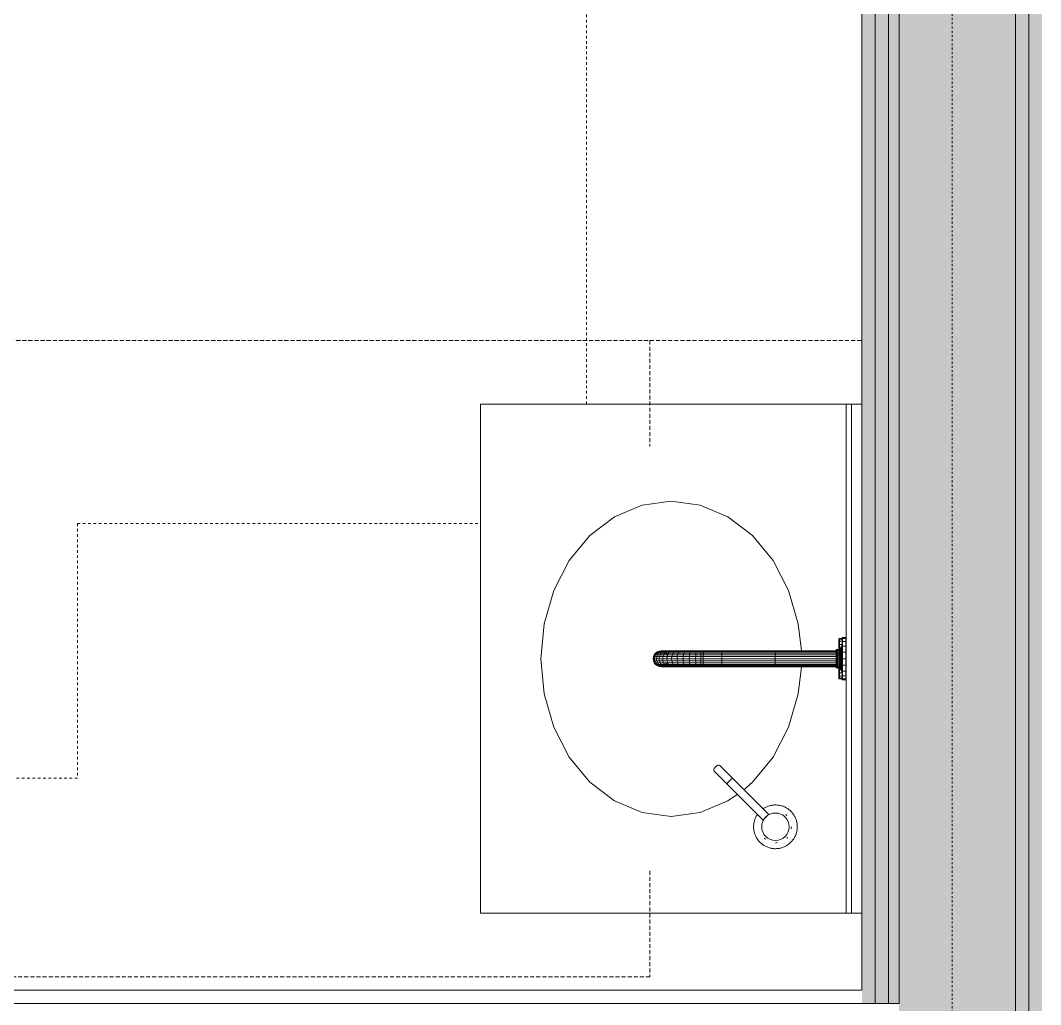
# Model space of a CAD drawing. Header units: inches. Extents: x -4010 to -1814, y 9846 to 12241.
# Drawn here: x -2960.27 to -2912.15, y 11449.3 to 11495.7 of the extents above; entities that cross this region are included whole.
import ezdxf

# ---------------------------------------------------------------- set-up
doc = ezdxf.new("R2010")
doc.units = ezdxf.units.IN
doc.header["$MEASUREMENT"] = 0
for name, pattern in [('Dash', [0.25, 0.125, -0.125]), ('Dash 3_32_', [0.1875, 0.09375, -0.09375]), ('Hidden', [0.28125, 0.1875, -0.09375])]:
    doc.linetypes.add(name, pattern=pattern)
for name, color, linetype, lineweight in [('0-1', 7, 'Continuous', 5), ('0-2', 7, 'Continuous', 9), ('A-DETL-1', 90, 'Dash 3_32_', 18), ('A-GENM-HDLN-1', 7, 'Dash', 9), ('A-WALL-1', 7, 'Continuous', 9), ('A-WALL-2', 250, 'Continuous', 18), ('I-WALL-1', 21, 'Continuous', 18), ('I-WALL-2', 241, 'Continuous', 5), ('I-WALL-3', 7, 'Continuous', 9), ('P-SANR-FIXT', 6, 'Continuous', 9), ('P-SANR-FIXT-1', 7, 'Hidden', 9), ('P-SANR-FIXT-2', 7, 'Continuous', 9)]:
    doc.layers.add(name, color=color, linetype=linetype, lineweight=lineweight)

# ---------------------------------------------------------------- blocks, each defined once
blk = doc.blocks.new('Plbg-Sink Wall Mounted-UH - T11839_dwg-791503-UNIT PLANS - 1ST FLOOR')
at = {"layer": 'P-SANR-FIXT'}
for p, q in [((-4.541, 1.001), (-4.548, 1.001)), ((-4.548, 0.993), (-4.548, 1.001)), ((-4.541, 1.001), (-4.371, 0.998)), ((-4.541, 0.952), (-4.541, 1.001)), ((-4.371, 0.998), (-4.379, 0.937)), ((-4.374, 0.952), (-4.371, 0.998)), ((-4.371, 0.998), (-4.369, 0.945)), ((-4.371, 0.998), (-4.369, 0.945)), ((-4.548, 0.952), (-4.541, 0.952)), ((-4.548, 0.81), (-4.541, 0.81)), ((-4.548, 0.597), (-4.548, 0.588)), ((-4.548, 0.588), (-4.541, 0.588)), ((-4.541, 0.952), (-4.374, 0.952)), ((-4.541, 0.952), (-4.541, 0.81)), ((-4.541, 0.81), (-4.374, 0.81)), ((-4.541, 0.81), (-4.541, 0.588)), ((-4.541, 0.588), (-4.374, 0.588)), ((-4.541, 0.588), (-4.541, 0.309)), ((-4.385, 0.881), (-4.386, 0.824)), ((-4.386, 0.784), (-4.386, 0.824)), ((-4.386, 0.824), (-4.382, 0.758)), ((-4.386, 0.824), (-4.386, 0.784)), ((-4.386, 0.784), (-4.386, 0.667)), ((-4.386, 0.667), (-4.386, 0.784)), ((-4.386, 0.667), (-4.386, 0.485)), ((-4.386, 0.485), (-4.386, 0.667)), ((-4.386, 0.485), (-4.386, 0.255)), ((-4.386, 0.342), (-4.386, 0.485)), ((-4.379, 0.937), (-4.385, 0.881)), ((-4.382, 0.758), (-4.37, 0.694)), ((-4.374, 0.952), (-4.369, 0.945)), ((-4.374, 0.952), (-4.374, 0.81)), ((-4.374, 0.952), (-4.374, 0.81)), ((-4.374, 0.952), (-4.369, 0.945)), ((-4.373, 0.923), (-4.374, 0.952)), ((-4.374, 0.952), (-4.369, 0.945)), ((-4.244, 0.949), (-4.374, 0.949)), ((-4.369, 0.945), (-4.374, 0.918)), ((-4.374, 0.81), (-4.374, 0.588)), ((-4.374, 0.81), (-4.369, 0.804)), ((-4.374, 0.588), (-4.369, 0.584)), ((-4.374, 0.588), (-4.374, 0.309)), ((-4.37, 0.694), (-4.353, 0.629)), ((-4.37, 0.558), (-4.353, 0.509)), ((-4.369, 0.945), (-4.369, 0.804)), ((-4.244, 0.916), (-4.369, 0.916)), ((-4.244, 0.821), (-4.369, 0.821)), ((-4.369, 0.804), (-4.369, 0.584)), ((-4.244, 0.671), (-4.369, 0.671)), ((-4.369, 0.655), (-4.353, 0.599)), ((-4.369, 0.584), (-4.369, 0.307)), ((-4.353, 0.629), (-4.332, 0.577)), ((-4.353, 0.599), (-4.353, 0.629)), ((-4.353, 0.629), (-4.353, 0.599)), ((-4.353, 0.599), (-4.332, 0.549)), ((-4.353, 0.599), (-4.353, 0.509)), ((-4.353, 0.509), (-4.332, 0.467)), ((-4.353, 0.509), (-4.353, 0.37)), ((-4.332, 0.577), (-4.298, 0.53)), ((-4.332, 0.549), (-4.332, 0.577)), ((-4.332, 0.549), (-4.298, 0.504)), ((-4.332, 0.549), (-4.332, 0.467)), ((-4.298, 0.53), (-4.253, 0.49)), ((-4.298, 0.504), (-4.298, 0.53)), ((-4.298, 0.504), (-4.253, 0.466)), ((-4.298, 0.504), (-4.298, 0.429)), ((-4.253, 0.49), (-4.201, 0.459)), ((-4.253, 0.466), (-4.253, 0.49)), ((-4.244, 0.949), (-4.222, 0.944)), ((-4.244, 0.949), (-4.244, 0.916)), ((-4.244, 0.916), (-4.222, 0.912)), ((-4.244, 0.916), (-4.244, 0.821)), ((-4.244, 0.821), (-4.222, 0.818)), ((-4.244, 0.821), (-4.244, 0.671)), ((-4.244, 0.671), (-4.222, 0.668)), ((-4.244, 0.671), (-4.244, 0.485)), ((-4.222, 0.944), (-4.208, 0.931)), ((-4.222, 0.912), (-4.222, 0.944)), ((-4.222, 0.944), (-4.222, 0.912)), ((-4.222, 0.912), (-4.222, 0.818)), ((-4.222, 0.912), (-4.208, 0.899)), ((-4.222, 0.818), (-4.222, 0.668)), ((-4.222, 0.818), (-4.208, 0.806)), ((-4.222, 0.668), (-4.222, 0.472)), ((-4.222, 0.668), (-4.208, 0.658)), ((-4.208, 0.931), (-4.204, 0.908)), ((-4.208, 0.931), (-4.208, 0.899)), ((-4.208, 0.931), (-4.208, 0.899)), ((-4.208, 0.899), (-4.204, 0.877)), ((-4.208, 0.899), (-4.208, 0.806)), ((-4.208, 0.899), (-4.204, 0.877)), ((-4.208, 0.806), (-4.204, 0.787)), ((-4.208, 0.806), (-4.208, 0.658)), ((-4.208, 0.806), (-4.204, 0.787)), ((-4.208, 0.658), (-4.204, 0.642)), ((-4.208, 0.658), (-4.208, 0.465)), ((-4.208, 0.658), (-4.204, 0.642)), ((-4.204, 0.877), (-4.204, 0.908)), ((-4.204, 0.908), (-4.204, 0.877)), ((-4.204, 0.908), (-4.204, 0.888)), ((-4.204, 0.858), (-4.204, 0.888)), ((-4.204, 0.888), (-4.204, 0.858)), ((-4.204, 0.877), (-4.204, 0.787)), ((-4.204, 0.787), (-4.204, 0.877)), ((-4.204, 0.877), (-4.204, 0.858)), ((-4.204, 0.877), (-4.204, 0.858)), ((-4.204, 0.461), (-4.204, 0.858)), ((-4.204, 0.858), (-4.204, 0.769)), ((-4.204, 0.858), (-4.204, 0.461)), ((-4.204, 0.858), (-4.204, 0.769)), ((-4.204, 0.787), (-4.204, 0.642)), ((-4.204, 0.642), (-4.204, 0.787)), ((-4.204, 0.787), (-4.204, 0.769)), ((-4.204, 0.787), (-4.204, 0.769)), ((-4.204, 0.628), (-4.204, 0.769)), ((-4.204, 0.769), (-4.204, 0.461)), ((-4.204, 0.628), (-4.204, 0.769)), ((-4.204, 0.461), (-4.204, 0.769)), ((-4.204, 0.642), (-4.204, 0.461)), ((-4.204, 0.461), (-4.204, 0.642)), ((-4.204, 0.642), (-4.204, 0.628)), ((-4.204, 0.642), (-4.204, 0.628)), ((-4.204, 0.461), (-4.204, 0.628)), ((-4.204, 0.461), (-4.204, 0.628)), ((-4.204, 0.461), (-4.204, 0.628)), ((-4.204, 0.461), (-4.204, 0.628)), ((-4.548, 0.309), (-4.548, 0.304)), ((-4.548, 0.309), (-4.541, 0.309)), ((-4.548, 0.012), (-4.548, 0)), ((-4.541, 0.309), (-4.374, 0.309)), ((-4.541, 0.309), (-4.541, 0)), ((-4.386, 0.255), (-4.386, 0)), ((-4.374, 0.309), (-4.369, 0.307)), ((-4.374, 0.309), (-4.374, 0)), ((-4.369, 0.405), (-4.353, 0.37)), ((-4.369, 0.307), (-4.369, 0)), ((-4.369, 0.213), (-4.353, 0.194)), ((-4.353, 0.37), (-4.332, 0.339)), ((-4.353, 0.37), (-4.353, 0.194)), ((-4.353, 0.194), (-4.332, 0.178)), ((-4.353, 0.194), (-4.353, 0)), ((-4.332, 0.467), (-4.298, 0.429)), ((-4.332, 0.467), (-4.332, 0.339)), ((-4.332, 0.339), (-4.298, 0.312)), ((-4.332, 0.339), (-4.332, 0.178)), ((-4.332, 0.178), (-4.298, 0.164)), ((-4.332, 0.178), (-4.332, 0)), ((-4.298, 0.429), (-4.253, 0.397)), ((-4.298, 0.429), (-4.298, 0.312)), ((-4.298, 0.312), (-4.253, 0.288)), ((-4.298, 0.312), (-4.298, 0.164)), ((-4.298, 0.164), (-4.253, 0.151)), ((-4.298, 0.164), (-4.298, 0)), ((-4.253, 0.466), (-4.201, 0.437)), ((-4.253, 0.466), (-4.253, 0.397)), ((-4.253, 0.397), (-4.201, 0.372)), ((-4.253, 0.397), (-4.253, 0.288)), ((-4.253, 0.288), (-4.201, 0.27)), ((-4.253, 0.288), (-4.253, 0.151)), ((-4.253, 0.151), (-4.201, 0.142)), ((-4.253, 0.151), (-4.253, 0)), ((-4.253, 0), (-4.201, 0)), ((-1.217, 0.377), (-4.251, 0.377)), ((-4.201, 0.459), (-4.147, 0.44)), ((-4.201, 0.437), (-4.201, 0.459)), ((-4.201, 0.437), (-4.147, 0.419)), ((-4.201, 0.437), (-4.201, 0.372)), ((-4.201, 0.372), (-4.147, 0.356)), ((-4.201, 0.372), (-4.201, 0.27)), ((-4.201, 0.27), (-4.147, 0.259)), ((-4.201, 0.27), (-4.201, 0.142)), ((-4.201, 0.142), (-4.147, 0.136)), ((-4.201, 0.142), (-4.201, 0)), ((-4.201, 0), (-4.147, 0)), ((-4.201, 0), (-4.201, -0.142)), ((-4.147, 0.44), (-4.093, 0.435)), ((-4.147, 0.419), (-4.147, 0.44)), ((-4.147, 0.419), (-4.093, 0.413)), ((-4.147, 0.419), (-4.147, 0.356)), ((-4.147, 0.356), (-4.093, 0.352)), ((-4.147, 0.356), (-4.147, 0.259)), ((-4.147, 0.259), (-4.093, 0.255)), ((-4.147, 0.259), (-4.147, 0.136)), ((-4.147, 0.136), (-4.093, 0.134)), ((-4.147, 0.136), (-4.147, 0)), ((-4.147, 0), (-4.093, 0)), ((-4.147, 0), (-4.147, -0.136)), ((-4.094, 0.383), (-4.133, 0.383)), ((-4.088, 0.389), (-4.094, 0.383)), ((-4.088, 0.37), (-4.094, 0.364)), ((-4.088, 0.315), (-4.094, 0.31)), ((-4.088, 0.229), (-4.094, 0.225)), ((-4.088, 0.12), (-4.094, 0.118)), ((-4.088, 0), (-4.094, 0)), ((-4.093, 0.435), (-4.088, 0.428)), ((-4.093, 0.413), (-4.093, 0.435)), ((-4.093, 0.435), (-4.088, 0.407)), ((-4.093, 0.413), (-4.093, 0.352)), ((-4.093, 0.413), (-4.088, 0.407)), ((-4.093, 0.413), (-4.088, 0.407)), ((-1.215, 0.364), (-4.093, 0.364)), ((-4.093, 0.352), (-4.088, 0.347)), ((-4.093, 0.352), (-4.093, 0.255)), ((-1.214, 0.326), (-4.093, 0.326)), ((-1.212, 0.266), (-4.093, 0.266)), ((-4.093, 0.255), (-4.088, 0.252)), ((-4.093, 0.255), (-4.093, 0.134)), ((-1.211, 0.188), (-4.093, 0.188)), ((-4.093, 0.134), (-4.088, 0.132)), ((-4.093, 0.134), (-4.093, 0)), ((-4.088, 0.132), (-4.093, 0)), ((-1.21, 0.097), (-4.093, 0.097)), ((-4.093, 0), (-4.093, -0.134)), ((-4.093, 0), (-4.088, 0)), ((-1.21, 0), (-4.093, 0)), ((-4.088, 0.407), (-4.088, 0.428)), ((-4.088, 0.428), (-4.088, 0.407)), ((-4.088, 0.389), (-4.088, 0.428)), ((-4.088, 0.377), (-4.088, 0.407)), ((-4.088, 0.407), (-4.088, 0.347)), ((-4.088, 0.407), (-4.088, 0.37)), ((-4.088, 0.407), (-4.088, 0.377)), ((-4.088, 0.37), (-4.088, 0.389)), ((-4.088, 0.389), (-4.088, 0.37)), ((-4.088, 0.37), (-4.088, 0.315)), ((-4.088, 0.347), (-4.088, 0.252)), ((-4.088, 0.347), (-4.088, 0.315)), ((-4.088, 0.315), (-4.088, 0.229)), ((-4.088, 0.252), (-4.088, 0.132)), ((-4.088, 0.252), (-4.088, 0.229)), ((-4.088, 0.229), (-4.088, 0.12)), ((-4.088, 0.132), (-4.088, 0)), ((-4.088, 0.132), (-4.088, 0.12)), ((-4.088, 0.12), (-4.088, 0)), ((-4.088, 0), (-4.088, -0.132)), ((-4.088, 0), (-4.088, -0.12)), ((1.295, 0.377), (-1.217, 0.377)), ((-1.215, 0.364), (-1.217, 0.377)), ((-1.214, 0.326), (-1.215, 0.364)), ((-1.215, 0.364), (1.299, 0.364)), ((-1.212, 0.266), (-1.214, 0.326)), ((1.302, 0.326), (-1.214, 0.326)), ((-1.211, 0.188), (-1.212, 0.266)), ((-1.212, 0.266), (1.304, 0.266)), ((-1.21, 0.097), (-1.211, 0.188)), ((1.306, 0.188), (-1.211, 0.188)), ((-1.21, 0), (-1.21, 0.097)), ((-1.21, 0.097), (1.308, 0.097)), ((-1.21, -0.098), (-1.21, 0)), ((1.308, 0), (-1.21, 0)), ((1.295, 0.377), (2.171, 0.377)), ((1.299, 0.364), (1.295, 0.377)), ((1.302, 0.326), (1.299, 0.364)), ((1.299, 0.364), (2.175, 0.364)), ((1.304, 0.266), (1.302, 0.326)), ((1.302, 0.326), (2.179, 0.326)), ((1.306, 0.188), (1.304, 0.266)), ((1.304, 0.266), (2.182, 0.266)), ((1.308, 0.097), (1.306, 0.188)), ((1.306, 0.188), (2.184, 0.188)), ((1.308, 0), (1.308, 0.097)), ((1.308, 0.097), (2.186, 0.097)), ((1.308, -0.098), (1.308, 0)), ((1.308, 0), (2.186, 0)), ((2.28, 0.377), (2.171, 0.377)), ((2.175, 0.364), (2.171, 0.377)), ((2.287, 0.364), (2.175, 0.364)), ((2.179, 0.326), (2.175, 0.364)), ((2.293, 0.326), (2.179, 0.326)), ((2.182, 0.266), (2.179, 0.326)), ((2.298, 0.266), (2.182, 0.266)), ((2.184, 0.188), (2.182, 0.266)), ((2.302, 0.188), (2.184, 0.188)), ((2.186, 0.097), (2.184, 0.188)), ((2.304, 0.097), (2.186, 0.097)), ((2.186, 0), (2.186, 0.097)), ((2.305, 0), (2.186, 0)), ((2.186, -0.098), (2.186, 0)), ((2.492, 0.377), (2.28, 0.377)), ((2.287, 0.364), (2.28, 0.377)), ((2.293, 0.326), (2.287, 0.364)), ((2.506, 0.364), (2.287, 0.364)), ((2.298, 0.266), (2.293, 0.326)), ((2.519, 0.326), (2.293, 0.326)), ((2.302, 0.188), (2.298, 0.266)), ((2.53, 0.266), (2.298, 0.266)), ((2.304, 0.097), (2.302, 0.188)), ((2.539, 0.188), (2.302, 0.188)), ((2.305, 0), (2.304, 0.097)), ((2.544, 0.097), (2.304, 0.097)), ((2.304, -0.098), (2.305, 0)), ((2.546, 0), (2.305, 0)), ((2.749, 0.377), (2.492, 0.377)), ((2.506, 0.364), (2.492, 0.377)), ((2.519, 0.326), (2.506, 0.364)), ((2.506, 0.364), (2.774, 0.364)), ((2.53, 0.266), (2.519, 0.326)), ((2.798, 0.326), (2.519, 0.326)), ((2.539, 0.188), (2.53, 0.266)), ((2.53, 0.266), (2.818, 0.266)), ((2.544, 0.097), (2.539, 0.188)), ((2.833, 0.188), (2.539, 0.188)), ((2.546, 0), (2.544, 0.097)), ((2.544, 0.097), (2.843, 0.097)), ((2.544, -0.098), (2.546, 0)), ((2.846, 0), (2.546, 0)), ((2.749, 0.377), (2.994, 0.377)), ((2.774, 0.364), (2.749, 0.377)), ((2.798, 0.326), (2.774, 0.364)), ((2.774, 0.364), (3.032, 0.364)), ((2.818, 0.266), (2.798, 0.326)), ((2.798, 0.326), (3.068, 0.326)), ((2.833, 0.188), (2.818, 0.266)), ((2.818, 0.266), (3.099, 0.266)), ((2.843, 0.097), (2.833, 0.188)), ((2.833, 0.188), (3.122, 0.188)), ((2.846, 0), (2.843, 0.097)), ((2.843, 0.097), (3.137, 0.097)), ((2.843, -0.098), (2.846, 0)), ((2.846, 0), (3.142, 0)), ((3.225, 0.377), (2.994, 0.377)), ((3.032, 0.364), (2.994, 0.377)), ((3.068, 0.326), (3.032, 0.364)), ((3.032, 0.364), (3.276, 0.364)), ((3.099, 0.266), (3.068, 0.326)), ((3.324, 0.326), (3.068, 0.326)), ((3.122, 0.188), (3.099, 0.266)), ((3.099, 0.266), (3.365, 0.266)), ((3.137, 0.097), (3.122, 0.188)), ((3.396, 0.188), (3.122, 0.188)), ((3.142, 0), (3.137, 0.097)), ((3.137, 0.097), (3.416, 0.097)), ((3.137, -0.098), (3.142, 0)), ((3.423, 0), (3.142, 0)), ((3.225, 0.377), (3.437, 0.377)), ((3.276, 0.364), (3.225, 0.377)), ((3.324, 0.326), (3.276, 0.364)), ((3.276, 0.364), (3.499, 0.364)), ((3.365, 0.266), (3.324, 0.326)), ((3.324, 0.326), (3.557, 0.326)), ((3.396, 0.188), (3.365, 0.266)), ((3.365, 0.266), (3.607, 0.266)), ((3.416, 0.097), (3.396, 0.188)), ((3.396, 0.188), (3.645, 0.188)), ((3.423, 0), (3.416, 0.097)), ((3.416, 0.097), (3.669, 0.097)), ((3.416, -0.098), (3.423, 0)), ((3.423, 0), (3.677, 0)), ((3.629, 0.377), (3.437, 0.377)), ((3.499, 0.364), (3.437, 0.377)), ((3.557, 0.326), (3.499, 0.364)), ((3.499, 0.364), (3.7, 0.364)), ((3.607, 0.266), (3.557, 0.326)), ((3.766, 0.326), (3.557, 0.326)), ((3.645, 0.188), (3.607, 0.266)), ((3.607, 0.266), (3.823, 0.266)), ((3.629, 0.377), (3.796, 0.377)), ((3.7, 0.364), (3.629, 0.377)), ((3.669, 0.097), (3.645, 0.188)), ((3.867, 0.188), (3.645, 0.188)), ((3.677, 0), (3.669, 0.097)), ((3.669, 0.097), (3.894, 0.097)), ((3.669, -0.098), (3.677, 0)), ((3.904, 0), (3.677, 0)), ((3.766, 0.326), (3.7, 0.364)), ((3.7, 0.364), (3.875, 0.364)), ((3.823, 0.266), (3.766, 0.326)), ((3.766, 0.326), (3.948, 0.326)), ((3.935, 0.377), (3.796, 0.377)), ((3.875, 0.364), (3.796, 0.377)), ((3.867, 0.188), (3.823, 0.266)), ((3.823, 0.266), (4.011, 0.266)), ((3.894, 0.097), (3.867, 0.188)), ((3.867, 0.188), (4.06, 0.188)), ((3.929, 0.243), (3.874, 0.172)), ((3.948, 0.326), (3.875, 0.364)), ((3.882, 0.364), (4.02, 0.364)), ((3.904, 0), (3.894, 0.097)), ((3.894, 0.097), (4.09, 0.097)), ((3.894, -0.098), (3.904, 0)), ((3.904, 0), (4.101, 0)), ((3.984, 0.326), (3.906, 0.266)), ((3.928, 0.243), (3.999, 0.298)), ((4, 0.298), (3.929, 0.243)), ((3.935, 0.377), (4.043, 0.377)), ((4.02, 0.364), (3.935, 0.377)), ((4.011, 0.266), (3.948, 0.326)), ((4.1, 0.326), (3.948, 0.326)), ((4.075, 0.364), (3.984, 0.326)), ((3.999, 0.298), (4.082, 0.332)), ((3.999, 0.298), (4.083, 0.332)), ((3.999, 0.298), (4, 0.298)), ((4.083, 0.332), (4, 0.298)), ((4.06, 0.188), (4.011, 0.266)), ((4.011, 0.266), (4.169, 0.266)), ((4.1, 0.326), (4.02, 0.364)), ((4.02, 0.364), (4.134, 0.364)), ((4.117, 0.377), (4.043, 0.377)), ((4.134, 0.364), (4.043, 0.377)), ((4.09, 0.097), (4.06, 0.188)), ((4.221, 0.188), (4.06, 0.188)), ((4.172, 0.377), (4.075, 0.364)), ((4.082, 0.332), (4.083, 0.332)), ((4.172, 0.344), (4.083, 0.332)), ((4.101, 0), (4.09, 0.097)), ((4.09, 0.097), (4.254, 0.097)), ((4.09, -0.098), (4.101, 0)), ((4.169, 0.266), (4.1, 0.326)), ((4.1, 0.326), (4.219, 0.326)), ((4.266, 0), (4.101, 0)), ((4.172, 0.377), (4.107, 0.368)), ((4.117, 0.377), (4.154, 0.377)), ((4.212, 0.364), (4.117, 0.377)), ((4.219, 0.326), (4.134, 0.364)), ((4.134, 0.364), (4.212, 0.364)), ((4.154, 0.377), (4.136, 0.374)), ((4.168, 0.377), (4.142, 0.374)), ((4.172, 0.377), (4.144, 0.373)), ((4.172, 0.377), (4.144, 0.373)), ((4.172, 0.377), (4.144, 0.373)), ((4.168, 0.377), (4.154, 0.377)), ((4.251, 0.364), (4.154, 0.377)), ((4.172, 0.373), (4.155, 0.372)), ((4.168, 0.377), (4.172, 0.377)), ((4.265, 0.364), (4.168, 0.377)), ((4.221, 0.188), (4.169, 0.266)), ((4.169, 0.266), (4.292, 0.266)), ((4.27, 0.364), (4.172, 0.377)), ((4.27, 0.364), (4.172, 0.377)), ((4.27, 0.364), (4.172, 0.377)), ((4.27, 0.364), (4.172, 0.377)), ((4.172, 0.377), (4.172, 0.373)), ((4.27, 0.364), (4.172, 0.373)), ((4.27, 0.364), (4.172, 0.373)), ((4.261, 0.332), (4.172, 0.344)), ((4.301, 0.326), (4.212, 0.364)), ((4.212, 0.364), (4.251, 0.364)), ((4.292, 0.266), (4.219, 0.326)), ((4.301, 0.326), (4.219, 0.326)), ((4.254, 0.097), (4.221, 0.188)), ((4.221, 0.188), (4.348, 0.188)), ((4.341, 0.326), (4.251, 0.364)), ((4.251, 0.364), (4.265, 0.364)), ((4.266, 0), (4.254, 0.097)), ((4.254, 0.097), (4.383, 0.097)), ((4.344, 0.298), (4.261, 0.332)), ((4.356, 0.326), (4.265, 0.364)), ((4.265, 0.364), (4.27, 0.364)), ((4.36, 0.326), (4.27, 0.364)), ((4.36, 0.326), (4.27, 0.364)), ((4.36, 0.326), (4.27, 0.364)), ((4.36, 0.326), (4.27, 0.364)), ((4.36, 0.326), (4.27, 0.364)), ((4.359, 0.323), (4.27, 0.364)), ((4.348, 0.188), (4.292, 0.266)), ((4.292, 0.266), (4.377, 0.266)), ((4.377, 0.266), (4.301, 0.326)), ((4.301, 0.326), (4.341, 0.326)), ((4.418, 0.266), (4.341, 0.326)), ((4.356, 0.326), (4.341, 0.326)), ((4.383, 0.097), (4.348, 0.188)), ((4.435, 0.188), (4.348, 0.188)), ((4.433, 0.266), (4.356, 0.326)), ((4.438, 0.266), (4.359, 0.323)), ((4.438, 0.266), (4.359, 0.323)), ((4.438, 0.266), (4.36, 0.326)), ((4.438, 0.266), (4.36, 0.326)), ((4.438, 0.266), (4.36, 0.326)), ((4.438, 0.266), (4.36, 0.326)), ((4.435, 0.188), (4.377, 0.266)), ((4.377, 0.266), (4.418, 0.266)), ((4.395, 0), (4.383, 0.097)), ((4.383, 0.097), (4.472, 0.097)), ((4.478, 0.188), (4.418, 0.266)), ((4.418, 0.266), (4.433, 0.266)), ((4.493, 0.188), (4.433, 0.266)), ((4.472, 0.097), (4.435, 0.188)), ((4.435, 0.188), (4.478, 0.188)), ((4.498, 0.188), (4.438, 0.266)), ((4.498, 0.188), (4.438, 0.266)), ((4.498, 0.188), (4.438, 0.266)), ((4.498, 0.188), (4.438, 0.266)), ((4.498, 0.188), (4.438, 0.266)), ((4.495, 0.187), (4.438, 0.266)), ((4.485, 0), (4.472, 0.097)), ((4.472, 0.097), (4.515, 0.097)), ((4.515, 0.097), (4.478, 0.188)), ((4.493, 0.188), (4.478, 0.188)), ((4.531, 0.097), (4.493, 0.188)), ((4.493, 0.188), (4.498, 0.188)), ((4.498, 0.188), (4.495, 0.187)), ((4.536, 0.097), (4.495, 0.187)), ((4.536, 0.097), (4.495, 0.187)), ((4.536, 0.097), (4.498, 0.188)), ((4.536, 0.097), (4.498, 0.188)), ((4.536, 0.097), (4.498, 0.188)), ((4.536, 0.097), (4.498, 0.188)), ((4.528, 0), (4.515, 0.097)), ((4.515, 0.097), (4.531, 0.097)), ((4.544, 0), (4.531, 0.097)), ((4.531, 0.097), (4.536, 0.097)), ((4.549, 0), (4.536, 0.097)), ((4.549, 0), (4.536, 0.097)), ((4.549, 0), (4.536, 0.097)), ((4.549, 0), (4.536, 0.097)), ((4.549, 0), (4.536, 0.097)), ((4.544, 0.012), (4.536, 0.097)), ((-4.548, 0), (-4.541, 0)), ((-4.548, -0.309), (-4.541, -0.309)), ((-4.541, 0), (-4.374, 0)), ((-4.541, 0), (-4.541, -0.309)), ((-4.541, -0.309), (-4.374, -0.309)), ((-4.541, -0.309), (-4.541, -0.588)), ((-4.386, 0), (-4.386, -0.255)), ((-4.386, -0.255), (-4.386, -0.485)), ((-4.386, -0.485), (-4.386, -0.342)), ((-4.374, 0), (-4.369, 0)), ((-4.374, 0), (-4.374, -0.309)), ((-4.374, -0.309), (-4.369, -0.307)), ((-4.374, -0.309), (-4.374, -0.588)), ((-4.369, 0), (-4.369, -0.307)), ((-4.369, 0), (-4.353, 0)), ((-4.369, -0.213), (-4.353, -0.194)), ((-4.369, -0.307), (-4.369, -0.584)), ((-4.369, -0.405), (-4.353, -0.37)), ((-4.353, 0), (-4.332, 0)), ((-4.353, 0), (-4.353, -0.194)), ((-4.353, -0.194), (-4.332, -0.178)), ((-4.353, -0.194), (-4.353, -0.37)), ((-4.353, -0.37), (-4.332, -0.339)), ((-4.353, -0.37), (-4.353, -0.509)), ((-4.353, -0.509), (-4.332, -0.467)), ((-4.332, 0), (-4.298, 0)), ((-4.332, 0), (-4.332, -0.178)), ((-4.332, -0.178), (-4.298, -0.164)), ((-4.332, -0.178), (-4.332, -0.339)), ((-4.332, -0.339), (-4.298, -0.312)), ((-4.332, -0.339), (-4.332, -0.467)), ((-4.332, -0.467), (-4.298, -0.429)), ((-4.332, -0.467), (-4.332, -0.549)), ((-4.298, 0), (-4.253, 0)), ((-4.298, 0), (-4.298, -0.164)), ((-4.298, -0.164), (-4.253, -0.151)), ((-4.298, -0.164), (-4.298, -0.312)), ((-4.298, -0.312), (-4.253, -0.288)), ((-4.298, -0.312), (-4.298, -0.429)), ((-4.298, -0.429), (-4.253, -0.397)), ((-4.298, -0.429), (-4.298, -0.504)), ((-4.298, -0.504), (-4.253, -0.466)), ((-4.253, 0), (-4.253, -0.151)), ((-4.253, -0.151), (-4.201, -0.142)), ((-4.253, -0.151), (-4.253, -0.288)), ((-4.253, -0.288), (-4.201, -0.27)), ((-4.253, -0.288), (-4.253, -0.397)), ((-4.253, -0.397), (-4.201, -0.372)), ((-4.253, -0.397), (-4.253, -0.466)), ((-4.253, -0.466), (-4.201, -0.437)), ((-4.253, -0.49), (-4.201, -0.459)), ((-4.253, -0.466), (-4.253, -0.49)), ((-1.217, -0.377), (-4.251, -0.377)), ((-4.222, -0.472), (-4.222, -0.668)), ((-4.208, -0.465), (-4.208, -0.658)), ((-4.204, -0.461), (-4.204, -0.642)), ((-4.204, -0.642), (-4.204, -0.461)), ((-4.204, -0.461), (-4.204, -0.858)), ((-4.204, -0.858), (-4.204, -0.461)), ((-4.204, -0.461), (-4.204, -0.628)), ((-4.204, -0.461), (-4.204, -0.628)), ((-4.204, -0.461), (-4.204, -0.769)), ((-4.204, -0.461), (-4.204, -0.628)), ((-4.204, -0.461), (-4.204, -0.628)), ((-4.204, -0.461), (-4.204, -0.769)), ((-4.201, -0.142), (-4.147, -0.136)), ((-4.201, -0.142), (-4.201, -0.27)), ((-4.201, -0.27), (-4.147, -0.259)), ((-4.201, -0.27), (-4.201, -0.372)), ((-4.201, -0.372), (-4.147, -0.356)), ((-4.201, -0.372), (-4.201, -0.437)), ((-4.201, -0.437), (-4.147, -0.419)), ((-4.201, -0.437), (-4.201, -0.459)), ((-4.201, -0.459), (-4.147, -0.44)), ((-4.147, -0.136), (-4.093, -0.134)), ((-4.147, -0.136), (-4.147, -0.259)), ((-4.147, -0.259), (-4.093, -0.255)), ((-4.147, -0.259), (-4.147, -0.356)), ((-4.147, -0.356), (-4.093, -0.352)), ((-4.147, -0.356), (-4.147, -0.419)), ((-4.147, -0.419), (-4.093, -0.413)), ((-4.147, -0.419), (-4.147, -0.44)), ((-4.147, -0.44), (-4.093, -0.435)), ((-4.094, -0.383), (-4.133, -0.383)), ((-4.088, -0.12), (-4.094, -0.118)), ((-4.088, -0.229), (-4.094, -0.225)), ((-4.088, -0.315), (-4.094, -0.31)), ((-4.088, -0.37), (-4.094, -0.364)), ((-4.088, -0.389), (-4.094, -0.383)), ((-1.21, -0.098), (-4.093, -0.098)), ((-4.093, -0.134), (-4.088, -0.132)), ((-4.093, -0.134), (-4.093, -0.255)), ((-1.211, -0.188), (-4.093, -0.188)), ((-4.093, -0.255), (-4.088, -0.252)), ((-4.093, -0.255), (-4.093, -0.352)), ((-1.212, -0.266), (-4.093, -0.266)), ((-1.214, -0.326), (-4.093, -0.326)), ((-4.093, -0.352), (-4.088, -0.347)), ((-4.093, -0.352), (-4.093, -0.413)), ((-1.215, -0.364), (-4.093, -0.364)), ((-4.093, -0.413), (-4.088, -0.407)), ((-4.093, -0.413), (-4.088, -0.407)), ((-4.093, -0.413), (-4.088, -0.407)), ((-4.088, -0.407), (-4.093, -0.435)), ((-4.093, -0.435), (-4.093, -0.413)), ((-4.093, -0.413), (-4.093, -0.435)), ((-4.093, -0.435), (-4.088, -0.428)), ((-4.093, -0.435), (-4.088, -0.428)), ((-4.088, -0.12), (-4.088, -0.229)), ((-4.088, -0.132), (-4.088, -0.12)), ((-4.088, -0.132), (-4.088, -0.252)), ((-4.088, -0.229), (-4.088, -0.315)), ((-4.088, -0.252), (-4.088, -0.229)), ((-4.088, -0.252), (-4.088, -0.347)), ((-4.088, -0.315), (-4.088, -0.37)), ((-4.088, -0.347), (-4.088, -0.315)), ((-4.088, -0.347), (-4.088, -0.407)), ((-4.088, -0.37), (-4.088, -0.389)), ((-4.088, -0.389), (-4.088, -0.37)), ((-4.088, -0.407), (-4.088, -0.37)), ((-4.088, -0.407), (-4.088, -0.377)), ((-4.088, -0.407), (-4.088, -0.377)), ((-4.088, -0.428), (-4.088, -0.389)), ((-4.088, -0.407), (-4.088, -0.428)), ((-4.088, -0.428), (-4.088, -0.407)), ((-1.217, -0.377), (-1.215, -0.364)), ((1.295, -0.377), (-1.217, -0.377)), ((-1.215, -0.364), (-1.214, -0.326)), ((-1.215, -0.364), (1.299, -0.364)), ((-1.214, -0.326), (-1.212, -0.266)), ((1.302, -0.326), (-1.214, -0.326)), ((-1.212, -0.266), (-1.211, -0.188)), ((-1.212, -0.266), (1.304, -0.266)), ((-1.211, -0.188), (-1.21, -0.098)), ((1.306, -0.188), (-1.211, -0.188)), ((-1.21, -0.098), (1.308, -0.098)), ((1.295, -0.377), (1.299, -0.364)), ((1.295, -0.377), (2.171, -0.377)), ((1.299, -0.364), (1.302, -0.326)), ((1.299, -0.364), (2.175, -0.364)), ((1.302, -0.326), (1.304, -0.266)), ((1.302, -0.326), (2.179, -0.326)), ((1.304, -0.266), (1.306, -0.188)), ((1.304, -0.266), (2.182, -0.266)), ((1.306, -0.188), (1.308, -0.098)), ((1.306, -0.188), (2.184, -0.188)), ((1.308, -0.098), (2.186, -0.098)), ((2.171, -0.377), (2.175, -0.364)), ((2.28, -0.377), (2.171, -0.377)), ((2.175, -0.364), (2.179, -0.326)), ((2.287, -0.364), (2.175, -0.364)), ((2.179, -0.326), (2.182, -0.266)), ((2.293, -0.326), (2.179, -0.326)), ((2.182, -0.266), (2.184, -0.188)), ((2.298, -0.266), (2.182, -0.266)), ((2.184, -0.188), (2.186, -0.098)), ((2.302, -0.188), (2.184, -0.188)), ((2.304, -0.098), (2.186, -0.098)), ((2.28, -0.377), (2.287, -0.364)), ((2.492, -0.377), (2.28, -0.377)), ((2.287, -0.364), (2.293, -0.326)), ((2.506, -0.364), (2.287, -0.364)), ((2.293, -0.326), (2.298, -0.266)), ((2.519, -0.326), (2.293, -0.326)), ((2.298, -0.266), (2.302, -0.188)), ((2.53, -0.266), (2.298, -0.266)), ((2.302, -0.188), (2.304, -0.098)), ((2.539, -0.188), (2.302, -0.188)), ((2.544, -0.098), (2.304, -0.098)), ((2.492, -0.377), (2.506, -0.364)), ((2.749, -0.377), (2.492, -0.377)), ((2.506, -0.364), (2.519, -0.326)), ((2.506, -0.364), (2.774, -0.364)), ((2.519, -0.326), (2.53, -0.266)), ((2.798, -0.326), (2.519, -0.326)), ((2.53, -0.266), (2.539, -0.188)), ((2.53, -0.266), (2.818, -0.266)), ((2.539, -0.188), (2.544, -0.098)), ((2.833, -0.188), (2.539, -0.188)), ((2.544, -0.098), (2.843, -0.098)), ((2.749, -0.377), (2.774, -0.364)), ((2.749, -0.377), (2.994, -0.377)), ((2.774, -0.364), (2.798, -0.326)), ((2.774, -0.364), (3.032, -0.364)), ((2.798, -0.326), (2.818, -0.266)), ((2.798, -0.326), (3.068, -0.326)), ((2.818, -0.266), (2.833, -0.188)), ((2.818, -0.266), (3.099, -0.266)), ((2.833, -0.188), (2.843, -0.098)), ((2.833, -0.188), (3.122, -0.188)), ((2.843, -0.098), (3.137, -0.098)), ((2.994, -0.377), (3.032, -0.364)), ((3.225, -0.377), (2.994, -0.377)), ((3.032, -0.364), (3.068, -0.326)), ((3.032, -0.364), (3.276, -0.364)), ((3.068, -0.326), (3.099, -0.266)), ((3.324, -0.326), (3.068, -0.326)), ((3.099, -0.266), (3.122, -0.188)), ((3.099, -0.266), (3.365, -0.266)), ((3.122, -0.188), (3.137, -0.098)), ((3.396, -0.188), (3.122, -0.188)), ((3.137, -0.098), (3.416, -0.098)), ((3.225, -0.377), (3.276, -0.364)), ((3.225, -0.377), (3.437, -0.377)), ((3.276, -0.364), (3.324, -0.326)), ((3.276, -0.364), (3.499, -0.364)), ((3.324, -0.326), (3.365, -0.266)), ((3.324, -0.326), (3.557, -0.326)), ((3.365, -0.266), (3.396, -0.188)), ((3.365, -0.266), (3.607, -0.266)), ((3.396, -0.188), (3.416, -0.098)), ((3.396, -0.188), (3.645, -0.188)), ((3.416, -0.098), (3.669, -0.098)), ((3.437, -0.377), (3.499, -0.364)), ((3.629, -0.377), (3.437, -0.377)), ((3.499, -0.364), (3.557, -0.326)), ((3.499, -0.364), (3.7, -0.364)), ((3.557, -0.326), (3.607, -0.266)), ((3.766, -0.326), (3.557, -0.326)), ((3.607, -0.266), (3.645, -0.188)), ((3.607, -0.266), (3.823, -0.266)), ((3.629, -0.377), (3.7, -0.364)), ((3.629, -0.377), (3.796, -0.377)), ((3.645, -0.188), (3.669, -0.098)), ((3.867, -0.188), (3.645, -0.188)), ((3.669, -0.098), (3.894, -0.098)), ((3.7, -0.364), (3.766, -0.326)), ((3.7, -0.364), (3.875, -0.364)), ((3.766, -0.326), (3.823, -0.266)), ((3.766, -0.326), (3.948, -0.326)), ((3.796, -0.377), (3.875, -0.364)), ((3.935, -0.377), (3.796, -0.377)), ((3.823, -0.266), (3.867, -0.188)), ((3.823, -0.266), (4.011, -0.266)), ((3.867, -0.188), (3.894, -0.098)), ((3.867, -0.188), (4.06, -0.188)), ((3.928, -0.243), (3.873, -0.172)), ((3.875, -0.364), (3.948, -0.326)), ((3.882, -0.364), (4.02, -0.364)), ((3.894, -0.098), (4.09, -0.098)), ((3.906, -0.266), (3.984, -0.326)), ((3.999, -0.298), (3.928, -0.243)), ((3.929, -0.243), (4, -0.298)), ((3.935, -0.377), (4.02, -0.364)), ((3.935, -0.377), (4.043, -0.377)), ((3.948, -0.326), (4.011, -0.266)), ((4.1, -0.326), (3.948, -0.326)), ((3.984, -0.326), (4.075, -0.364)), ((3.999, -0.298), (4, -0.298)), ((4.082, -0.332), (4, -0.298)), ((4, -0.298), (4.083, -0.332)), ((4.011, -0.266), (4.06, -0.188)), ((4.011, -0.266), (4.169, -0.266)), ((4.02, -0.364), (4.1, -0.326)), ((4.02, -0.364), (4.134, -0.364)), ((4.043, -0.377), (4.134, -0.364)), ((4.117, -0.377), (4.043, -0.377)), ((4.06, -0.188), (4.09, -0.098)), ((4.221, -0.188), (4.06, -0.188)), ((4.075, -0.364), (4.172, -0.377)), ((4.082, -0.332), (4.083, -0.332)), ((4.083, -0.332), (4.172, -0.344)), ((4.09, -0.098), (4.254, -0.098)), ((4.1, -0.326), (4.169, -0.266)), ((4.1, -0.326), (4.219, -0.326)), ((4.107, -0.368), (4.172, -0.377)), ((4.117, -0.377), (4.212, -0.364)), ((4.117, -0.377), (4.154, -0.377)), ((4.134, -0.364), (4.219, -0.326)), ((4.134, -0.364), (4.212, -0.364)), ((4.136, -0.374), (4.154, -0.377)), ((4.142, -0.374), (4.168, -0.377)), ((4.144, -0.373), (4.172, -0.377)), ((4.144, -0.373), (4.172, -0.377)), ((4.154, -0.377), (4.251, -0.364)), ((4.168, -0.377), (4.154, -0.377)), ((4.155, -0.372), (4.172, -0.373)), ((4.155, -0.372), (4.172, -0.373)), ((4.168, -0.377), (4.265, -0.364)), ((4.168, -0.377), (4.172, -0.377)), ((4.169, -0.266), (4.221, -0.188)), ((4.169, -0.266), (4.292, -0.266)), ((4.172, -0.344), (4.261, -0.332)), ((4.172, -0.377), (4.27, -0.364)), ((4.172, -0.377), (4.27, -0.364)), ((4.172, -0.377), (4.27, -0.364)), ((4.172, -0.377), (4.27, -0.364)), ((4.172, -0.377), (4.27, -0.364)), ((4.172, -0.373), (4.27, -0.364)), ((4.172, -0.377), (4.172, -0.373)), ((4.212, -0.364), (4.301, -0.326)), ((4.212, -0.364), (4.251, -0.364)), ((4.219, -0.326), (4.292, -0.266)), ((4.301, -0.326), (4.219, -0.326)), ((4.221, -0.188), (4.254, -0.098)), ((4.221, -0.188), (4.348, -0.188)), ((4.251, -0.364), (4.341, -0.326)), ((4.251, -0.364), (4.265, -0.364)), ((4.254, -0.098), (4.266, 0)), ((4.254, -0.098), (4.383, -0.098)), ((4.344, -0.298), (4.261, -0.332)), ((4.261, -0.332), (4.344, -0.298)), ((4.265, -0.364), (4.356, -0.326)), ((4.265, -0.364), (4.27, -0.364)), ((4.266, 0), (4.395, 0)), ((4.27, -0.364), (4.359, -0.323)), ((4.27, -0.364), (4.359, -0.323)), ((4.27, -0.364), (4.36, -0.326)), ((4.27, -0.364), (4.36, -0.326)), ((4.27, -0.364), (4.36, -0.326)), ((4.27, -0.364), (4.36, -0.326)), ((4.292, -0.266), (4.348, -0.188)), ((4.292, -0.266), (4.377, -0.266)), ((4.301, -0.326), (4.377, -0.266)), ((4.301, -0.326), (4.341, -0.326)), ((4.341, -0.326), (4.418, -0.266)), ((4.356, -0.326), (4.341, -0.326)), ((4.344, -0.298), (4.415, -0.243)), ((4.344, -0.298), (4.415, -0.243)), ((4.344, -0.298), (4.415, -0.243)), ((4.348, -0.188), (4.383, -0.098)), ((4.435, -0.188), (4.348, -0.188)), ((4.356, -0.326), (4.433, -0.266)), ((4.359, -0.323), (4.438, -0.266)), ((4.36, -0.326), (4.438, -0.266)), ((4.36, -0.326), (4.438, -0.266)), ((4.36, -0.326), (4.438, -0.266)), ((4.36, -0.326), (4.438, -0.266)), ((4.36, -0.326), (4.438, -0.266)), ((4.377, -0.266), (4.435, -0.188)), ((4.377, -0.266), (4.418, -0.266)), ((4.383, -0.098), (4.395, 0)), ((4.383, -0.098), (4.472, -0.098)), ((4.485, 0), (4.395, 0)), ((4.418, -0.266), (4.478, -0.188)), ((4.418, -0.266), (4.433, -0.266)), ((4.433, -0.266), (4.493, -0.188)), ((4.435, -0.188), (4.472, -0.098)), ((4.435, -0.188), (4.478, -0.188)), ((4.438, -0.266), (4.495, -0.187)), ((4.438, -0.266), (4.495, -0.187)), ((4.438, -0.266), (4.498, -0.188)), ((4.438, -0.266), (4.498, -0.188)), ((4.438, -0.266), (4.498, -0.188)), ((4.438, -0.266), (4.498, -0.188)), ((4.472, -0.098), (4.485, 0)), ((4.472, -0.098), (4.515, -0.098)), ((4.478, -0.188), (4.515, -0.098)), ((4.493, -0.188), (4.478, -0.188)), ((4.485, 0), (4.528, 0)), ((4.493, -0.188), (4.531, -0.098)), ((4.493, -0.188), (4.498, -0.188)), ((4.495, -0.187), (4.536, -0.098)), ((4.498, -0.188), (4.495, -0.187)), ((4.498, -0.188), (4.536, -0.098)), ((4.498, -0.188), (4.536, -0.098)), ((4.498, -0.188), (4.536, -0.098)), ((4.498, -0.188), (4.536, -0.098)), ((4.498, -0.188), (4.536, -0.098)), ((4.515, -0.098), (4.528, 0)), ((4.515, -0.098), (4.531, -0.098)), ((4.544, 0), (4.528, 0)), ((4.531, -0.098), (4.544, 0)), ((4.531, -0.098), (4.536, -0.098)), ((4.536, -0.098), (4.549, 0)), ((4.536, -0.098), (4.549, 0)), ((4.536, -0.098), (4.545, 0)), ((4.536, -0.098), (4.549, 0)), ((4.536, -0.098), (4.545, 0)), ((4.536, -0.098), (4.549, 0)), ((4.544, 0), (4.549, 0)), ((4.549, 0), (4.545, 0)), ((-4.548, -0.588), (-4.541, -0.588)), ((-4.548, -0.81), (-4.541, -0.81)), ((-4.548, -0.952), (-4.541, -0.952)), ((-4.541, -0.588), (-4.374, -0.588)), ((-4.541, -0.588), (-4.541, -0.81)), ((-4.541, -0.81), (-4.374, -0.81)), ((-4.541, -0.81), (-4.541, -0.952)), ((-4.541, -0.952), (-4.374, -0.952)), ((-4.541, -0.952), (-4.541, -1.001)), ((-4.386, -0.485), (-4.386, -0.667)), ((-4.386, -0.667), (-4.386, -0.485)), ((-4.386, -0.667), (-4.386, -0.784)), ((-4.386, -0.784), (-4.386, -0.667)), ((-4.386, -0.824), (-4.382, -0.758)), ((-4.386, -0.784), (-4.386, -0.824)), ((-4.386, -0.824), (-4.386, -0.784)), ((-4.385, -0.881), (-4.386, -0.824)), ((-4.379, -0.937), (-4.385, -0.881)), ((-4.382, -0.758), (-4.37, -0.694)), ((-4.369, -0.994), (-4.379, -0.937)), ((-4.374, -0.588), (-4.369, -0.584)), ((-4.369, -0.584), (-4.374, -0.81)), ((-4.374, -0.588), (-4.374, -0.81)), ((-4.374, -0.81), (-4.369, -0.804)), ((-4.374, -0.81), (-4.374, -0.952)), ((-4.369, -0.945), (-4.374, -0.918)), ((-4.374, -0.952), (-4.369, -0.945)), ((-4.374, -0.952), (-4.369, -0.945)), ((-4.369, -0.945), (-4.374, -1.001)), ((-4.244, -0.949), (-4.374, -0.949)), ((-4.374, -0.952), (-4.374, -1.001)), ((-4.369, -0.584), (-4.373, -0.572)), ((-4.37, -0.694), (-4.353, -0.629)), ((-4.369, -0.557), (-4.353, -0.509)), ((-4.369, -0.584), (-4.369, -0.804)), ((-4.369, -0.655), (-4.353, -0.599)), ((-4.244, -0.671), (-4.369, -0.671)), ((-4.369, -0.804), (-4.369, -0.945)), ((-4.244, -0.821), (-4.369, -0.821)), ((-4.244, -0.916), (-4.369, -0.916)), ((-4.369, -0.945), (-4.369, -0.994)), ((-4.369, -0.994), (-4.369, -0.945)), ((-4.353, -0.509), (-4.353, -0.599)), ((-4.353, -0.599), (-4.332, -0.549)), ((-4.353, -0.629), (-4.332, -0.577)), ((-4.353, -0.599), (-4.353, -0.629)), ((-4.353, -0.629), (-4.353, -0.599)), ((-4.332, -0.549), (-4.298, -0.504)), ((-4.332, -0.577), (-4.298, -0.53)), ((-4.332, -0.549), (-4.332, -0.577)), ((-4.298, -0.53), (-4.253, -0.49)), ((-4.298, -0.504), (-4.298, -0.53)), ((-4.244, -0.485), (-4.244, -0.671)), ((-4.244, -0.671), (-4.222, -0.668)), ((-4.244, -0.671), (-4.244, -0.821)), ((-4.244, -0.821), (-4.222, -0.818)), ((-4.244, -0.821), (-4.244, -0.916)), ((-4.244, -0.916), (-4.222, -0.912)), ((-4.244, -0.916), (-4.244, -0.949)), ((-4.244, -0.949), (-4.222, -0.944)), ((-4.222, -0.668), (-4.208, -0.658)), ((-4.222, -0.668), (-4.222, -0.818)), ((-4.222, -0.818), (-4.208, -0.806)), ((-4.222, -0.818), (-4.222, -0.912)), ((-4.222, -0.912), (-4.208, -0.899)), ((-4.222, -0.912), (-4.222, -0.944)), ((-4.222, -0.944), (-4.222, -0.912)), ((-4.222, -0.944), (-4.208, -0.931)), ((-4.208, -0.658), (-4.204, -0.642)), ((-4.208, -0.658), (-4.204, -0.642)), ((-4.208, -0.658), (-4.208, -0.806)), ((-4.208, -0.806), (-4.204, -0.787)), ((-4.208, -0.806), (-4.204, -0.787)), ((-4.208, -0.806), (-4.208, -0.899)), ((-4.208, -0.899), (-4.204, -0.877)), ((-4.208, -0.899), (-4.204, -0.877)), ((-4.208, -0.899), (-4.208, -0.931)), ((-4.208, -0.931), (-4.208, -0.899)), ((-4.208, -0.931), (-4.204, -0.908)), ((-4.204, -0.642), (-4.204, -0.628)), ((-4.204, -0.642), (-4.204, -0.628)), ((-4.204, -0.628), (-4.204, -0.769)), ((-4.204, -0.628), (-4.204, -0.769)), ((-4.204, -0.642), (-4.204, -0.787)), ((-4.204, -0.787), (-4.204, -0.642)), ((-4.204, -0.787), (-4.204, -0.769)), ((-4.204, -0.787), (-4.204, -0.769)), ((-4.204, -0.858), (-4.204, -0.769)), ((-4.204, -0.858), (-4.204, -0.769)), ((-4.204, -0.787), (-4.204, -0.877)), ((-4.204, -0.877), (-4.204, -0.787)), ((-4.204, -0.877), (-4.204, -0.858)), ((-4.204, -0.877), (-4.204, -0.858)), ((-4.204, -0.858), (-4.204, -0.888)), ((-4.204, -0.888), (-4.204, -0.858)), ((-4.204, -0.877), (-4.204, -0.908)), ((-4.204, -0.908), (-4.204, -0.877)), ((-4.204, -0.908), (-4.204, -0.888)), ((-4.548, -0.993), (-4.548, -1.001)), ((-4.548, -1.001), (-4.541, -1.001)), ((-4.541, -1.001), (-4.374, -1.001)), ((-4.374, -1.001), (-4.369, -0.994))]:
    blk.add_line(p, q, dxfattribs=at)
blk = doc.blocks.new('Plbg-Sink Wall Mounted-UH - Sink-403447-UNIT PLANS - 1ST FLOOR')
at = {"layer": 'P-SANR-FIXT-1'}
for p, q in [((-15, -10), (-10, -10)), ((-15, -58), (-15, -10)), ((10, -10), (15, -10)), ((15, -10), (15, -58))]:
    blk.add_line(p, q, dxfattribs=at)
at = {"layer": 'P-SANR-FIXT-2'}
for p, q in [((-12, 0), (-12, -0.5)), ((12, -0.5), (12, 0)), ((-12, -0.5), (-12, -0.75)), ((12, -0.5), (-12, -0.5)), ((-12, -0.75), (12, -0.75)), ((-12, -0.75), (-12, -18)), ((12, -0.75), (12, -0.5)), ((12, -18), (12, -0.75)), ((7.325, -4.414), (5.641, -6.098)), ((5.906, -6.363), (7.59, -4.679)), ((5.641, -6.098), (5.036, -6.703)), ((5.302, -6.968), (5.906, -6.363)), ((-12, -18), (12, -18))]:
    blk.add_line(p, q, dxfattribs=at)
at = {"layer": 'P-SANR-FIXT-2', "flags": 128}
for points in [[(-7.431, -9), (-7.244, -7.631), (-6.695, -6.332), (-5.809, -5.165), (-4.632, -4.192), (-3.222, -3.459), (-1.651, -3.004), (-0.379, -2.858)], [(0.379, -2.858), (1.657, -3.004), (3.228, -3.459), (4.638, -4.192), (5.815, -5.165), (6.179, -5.578)], [(8.653, -3.351), (8.623, -3.323), (8.593, -3.295), (8.561, -3.269), (8.528, -3.244), (8.494, -3.221), (8.459, -3.199), (8.423, -3.178), (8.387, -3.159), (8.35, -3.141), (8.312, -3.125), (8.273, -3.11), (8.234, -3.097), (8.194, -3.085), (8.154, -3.075), (8.114, -3.067), (8.073, -3.06), (8.032, -3.055), (7.991, -3.051), (7.95, -3.049), (7.909, -3.049), (7.868, -3.051), (7.827, -3.054), (7.786, -3.058), (7.745, -3.065), (7.704, -3.073), (7.664, -3.082), (7.625, -3.094), (7.585, -3.106), (7.547, -3.121), (7.509, -3.136), (7.471, -3.154), (7.434, -3.173), (7.399, -3.193), (7.363, -3.215), (7.329, -3.238), (7.296, -3.262), (7.264, -3.288), (7.233, -3.315), (7.203, -3.343), (7.174, -3.373), (7.146, -3.403), (7.12, -3.435), (7.094, -3.468), (7.071, -3.501), (7.048, -3.536), (7.027, -3.571), (7.007, -3.608), (6.989, -3.645), (6.973, -3.682), (6.957, -3.721), (6.944, -3.76), (6.932, -3.799), (6.921, -3.839), (6.912, -3.879), (6.905, -3.92), (6.9, -3.961), (6.896, -4.002), (6.893, -4.043), (6.893, -4.084), (6.894, -4.126), (6.896, -4.167), (6.901, -4.208), (6.906, -4.249), (6.914, -4.289), (6.923, -4.329), (6.934, -4.369), (6.946, -4.408), (6.96, -4.447), (6.976, -4.486), (6.993, -4.523), (7.011, -4.56), (7.031, -4.596), (7.052, -4.631), (7.075, -4.666)], [(7.336, -4.928), (7.354, -4.94), (7.389, -4.962), (7.425, -4.983), (7.461, -5.002), (7.498, -5.02), (7.536, -5.036), (7.575, -5.051), (7.614, -5.064), (7.653, -5.076), (7.693, -5.086), (7.734, -5.094), (7.775, -5.101), (7.815, -5.106), (7.857, -5.109), (7.898, -5.111), (7.939, -5.112), (7.98, -5.11), (8.021, -5.107), (8.062, -5.102), (8.103, -5.096), (8.144, -5.088), (8.184, -5.078), (8.223, -5.067), (8.263, -5.054), (8.301, -5.04), (8.339, -5.024), (8.377, -5.007), (8.413, -4.988), (8.449, -4.968), (8.484, -4.946), (8.519, -4.923), (8.552, -4.898), (8.584, -4.873), (8.615, -4.846), (8.645, -4.817), (8.674, -4.788), (8.702, -4.757), (8.728, -4.726), (8.753, -4.693), (8.777, -4.659), (8.8, -4.625), (8.821, -4.589), (8.84, -4.553), (8.859, -4.516), (8.875, -4.478), (8.89, -4.44), (8.904, -4.401), (8.916, -4.362), (8.927, -4.322), (8.935, -4.281), (8.943, -4.241), (8.948, -4.2), (8.952, -4.159), (8.955, -4.118), (8.955, -4.076), (8.954, -4.035), (8.952, -3.994), (8.947, -3.953), (8.941, -3.912), (8.934, -3.872), (8.925, -3.831), (8.914, -3.792), (8.902, -3.752), (8.888, -3.713), (8.872, -3.675), (8.855, -3.638), (8.837, -3.601), (8.817, -3.565), (8.796, -3.529), (8.773, -3.495), (8.749, -3.461), (8.723, -3.429), (8.697, -3.397), (8.669, -3.367), (8.653, -3.351)], [(6.408, -5.879), (6.701, -6.332), (7.25, -7.631), (7.437, -9)], [(7.437, -9), (7.25, -10.369), (6.701, -11.668), (5.815, -12.835), (4.638, -13.808), (3.228, -14.541), (1.657, -14.996), (0.003, -15.15), (-1.651, -14.996), (-3.222, -14.541), (-4.632, -13.808), (-5.809, -12.835), (-6.695, -11.668), (-7.244, -10.369), (-7.431, -9)]]:
    blk.add_lwpolyline(points, dxfattribs=at)
at = {"layer": 'P-SANR-FIXT-2'}
for radius, start, end in [(1.031, 97.466, 99), (0.75, 83.2673, 90), (0.648, 45, 225), (0.75, 135, 141.2307), (0.648, 225, 45), (0.75, 45, 48.7377), (0.75, 0, 6.0779), (0.75, 315, 321.2531), (1.031, 277.466, 279)]:
    blk.add_arc((7.924, -4.08), radius, start, end, dxfattribs=at)
for start_param, end_param in [(0, 1.570796), (1.570796, 3.141593)]:
    blk.add_ellipse((5.169, -6.835), major_axis=(-0.133, 0.133), ratio=0.5547, start_param=start_param, end_param=end_param, dxfattribs=at)
for points, knots in [([(7.323, -4.419), (7.324, -4.416), (7.325, -4.413), (7.33, -4.412), (7.335, -4.414), (7.34, -4.416), (7.345, -4.42), (7.351, -4.425), (7.357, -4.43), (7.364, -4.437), (7.372, -4.445), (7.38, -4.453), (7.389, -4.462), (7.398, -4.472), (7.408, -4.483), (7.419, -4.494), (7.43, -4.505), (7.445, -4.52), (7.456, -4.532), (7.464, -4.54)], [-0.5555556, -0.5555556, -0.5555556, -0.5555556, -0.5, -0.4444444, -0.4166667, -0.3888889, -0.3611111, -0.3333333, -0.3055556, -0.2777778, -0.25, -0.2222222, -0.1944444, -0.1666667, -0.1388889, -0.1111111, -0.0833333, -0.0555556, 0, 0, 0, 0]), ([(7.464, -4.54), (7.472, -4.548), (7.488, -4.563), (7.507, -4.582), (7.522, -4.596), (7.532, -4.606), (7.542, -4.615), (7.551, -4.624), (7.559, -4.633), (7.567, -4.64), (7.574, -4.647), (7.58, -4.654), (7.584, -4.66), (7.588, -4.665), (7.591, -4.669), (7.592, -4.673), (7.592, -4.676), (7.591, -4.68), (7.588, -4.681), (7.585, -4.681)], [-1, -1, -1, -1, -0.9444444, -0.8888889, -0.8611111, -0.8333333, -0.8055556, -0.7777778, -0.75, -0.7222222, -0.6944444, -0.6666667, -0.6388889, -0.6111111, -0.5833333, -0.5555556, -0.5277778, -0.5, -0.4444444, -0.4444444, -0.4444444, -0.4444444]), ([(5.641, -6.098), (5.64, -6.099), (5.64, -6.101), (5.641, -6.106), (5.645, -6.114), (5.651, -6.123), (5.659, -6.135), (5.672, -6.152), (5.693, -6.177), (5.724, -6.211), (5.747, -6.234), (5.758, -6.246)], [0.5, 0.5, 0.5, 0.5, 0.5416667, 0.5833333, 0.625, 0.6666667, 0.7083333, 0.75, 0.8333333, 0.9166667, 1, 1, 1, 1]), ([(5.758, -6.246), (5.77, -6.257), (5.793, -6.28), (5.827, -6.311), (5.852, -6.332), (5.87, -6.346), (5.881, -6.354), (5.891, -6.359), (5.898, -6.363), (5.903, -6.365), (5.905, -6.364), (5.906, -6.363)], [0, 0, 0, 0, 0.0833333, 0.1666667, 0.25, 0.2916667, 0.3333333, 0.375, 0.4166667, 0.4583333, 0.5, 0.5, 0.5, 0.5])]:
    blk.add_open_spline(points, degree=3, knots=knots, dxfattribs=at)
at = {"rotation": 270.0000000000001}
blk.add_blockref('Plbg-Sink Wall Mounted-UH - T11839_dwg-791503-UNIT PLANS - 1ST FLOOR', (0, -5.299), dxfattribs=at)
blk = doc.blocks.new('Plbg-Toilet Wall Mount FV-UH - _ALL_ADA-2016927-UNIT PLANS - 1ST FLOOR')
at = {"layer": 'P-SANR-FIXT-1'}
for p, q in [((42, 0), (-0.021, 0)), ((42, -56), (42, 0))]:
    blk.add_line(p, q, dxfattribs=at)
blk = doc.blocks.new('OD_ADA Clearances - Turning - T-shape-2246815-UNIT PLANS - 1ST FLOOR')
at = {"layer": 'A-GENM-HDLN-1'}
for p, q in [((-36, 60), (0, 60)), ((-36, 48), (-36, 60)), ((-36, 48), (-55, 48)), ((-60, 42.375), (-60, 12))]:
    blk.add_line(p, q, dxfattribs=at)
blk = doc.blocks.new('CTR - 1st Phase - Common Walls_rvt-1-UNIT PLANS - 1ST FLOOR')
at = {"layer": 'I-WALL-1'}
blk.add_hatch(color=256, dxfattribs=at).paths.add_polyline_path([(-2912.699, 11284.289), (-2912.074, 11284.289), (-2912.074, 11641.239), (-2912.699, 11641.239), (-2912.699, 11342.825)], flags=0)
at = {"layer": 'I-WALL-2'}
for points in [[(-2913.324, 11284.289), (-2913.324, 11646.739), (-2918.824, 11646.739), (-2918.824, 11284.289)], [(-2912.699, 11284.289), (-2912.699, 11641.239), (-2913.324, 11641.239), (-2913.324, 11284.289)]]:
    blk.add_hatch(color=256, dxfattribs=at).paths.add_polyline_path(points, flags=0)
h = blk.add_hatch(color=256, dxfattribs=at)
h.paths.add_polyline_path([(-2920.574, 11284.289), (-2919.949, 11284.289), (-2919.949, 11400.852), (-2920.574, 11400.852), (-2920.574, 11342.825)], flags=0)
h.paths.add_polyline_path([(-2919.949, 11404.352), (-2919.949, 11445.852), (-2920.574, 11445.852), (-2920.574, 11404.352)], flags=0)
h.paths.add_polyline_path([(-2920.574, 11449.352), (-2919.949, 11449.352), (-2919.949, 11541.227), (-2920.574, 11541.227), (-2920.574, 11449.977)], flags=0)
h.paths.add_polyline_path([(-2920.574, 11544.727), (-2919.949, 11544.727), (-2919.949, 11641.239), (-2920.574, 11641.239), (-2920.574, 11545.352)], flags=0)
h = blk.add_hatch(color=256, dxfattribs=at)
h.paths.add_polyline_path([(-2919.949, 11284.289), (-2919.324, 11284.289), (-2919.324, 11400.852), (-2919.949, 11400.852), (-2919.949, 11342.825)], flags=0)
h.paths.add_polyline_path([(-2919.949, 11404.352), (-2919.324, 11404.352), (-2919.324, 11445.852), (-2919.949, 11445.852), (-2919.949, 11417.653)], flags=0)
h.paths.add_polyline_path([(-2919.324, 11449.352), (-2919.324, 11541.227), (-2919.949, 11541.227), (-2919.949, 11449.352)], flags=0)
h.paths.add_polyline_path([(-2919.324, 11544.727), (-2919.324, 11641.239), (-2919.949, 11641.239), (-2919.949, 11544.727)], flags=0)
h = blk.add_hatch(color=256, dxfattribs=at)
h.paths.add_polyline_path([(-2919.324, 11284.289), (-2918.824, 11284.289), (-2918.824, 11400.852), (-2919.324, 11400.852), (-2919.324, 11342.825)], flags=0)
h.paths.add_polyline_path([(-2918.824, 11404.352), (-2918.824, 11445.852), (-2919.324, 11445.852), (-2919.324, 11404.352)], flags=0)
h.paths.add_polyline_path([(-2918.824, 11449.352), (-2918.824, 11541.227), (-2919.324, 11541.227), (-2919.324, 11449.352)], flags=0)
h.paths.add_polyline_path([(-2919.324, 11544.727), (-2918.824, 11544.727), (-2918.824, 11641.239), (-2919.324, 11641.239), (-2919.324, 11548.602)], flags=0)
at = {"layer": 'A-WALL-1'}
blk.add_line((-2920.574, 11449.977), (-2993.574, 11449.977), dxfattribs=at)
at = {"layer": 'A-WALL-2'}
for p, q in [((-2913.324, 11641.239), (-2913.324, 11400.852)), ((-2912.699, 11641.239), (-2912.699, 11284.289)), ((-2919.949, 11541.227), (-2919.949, 11449.352)), ((-2919.324, 11541.227), (-2919.324, 11449.352)), ((-2918.824, 11541.227), (-2918.824, 11449.352)), ((-2993.574, 11449.352), (-2920.574, 11449.352)), ((-2920.574, 11449.352), (-2919.949, 11449.352)), ((-2919.949, 11449.352), (-2919.324, 11449.352)), ((-2919.324, 11449.352), (-2918.824, 11449.352))]:
    blk.add_line(p, q, dxfattribs=at)
at = {"layer": 'I-WALL-3'}
blk.add_line((-2920.574, 11540.602), (-2920.574, 11449.977), dxfattribs=at)
at = {"layer": '0-2'}
for name, p, rotation in [('Plbg-Toilet Wall Mount FV-UH - _ALL_ADA-2016927-UNIT PLANS - 1ST FLOOR', (-2920.574, 11522.602), 269.9999999999984), ('OD_ADA Clearances - Turning - T-shape-2246815-UNIT PLANS - 1ST FLOOR', (-2993.574, 11519.977), 180), ('Plbg-Sink Wall Mounted-UH - Sink-403447-UNIT PLANS - 1ST FLOOR', (-2920.574, 11465.602), 269.9999999999986)]:
    blk.add_blockref(name, p, dxfattribs=dict(at, rotation=rotation))

msp = doc.modelspace()

# ---------------------------------------------------------------- linework, layer by layer
at = {"layer": 'A-DETL-1'}
msp.add_line((-2916.32374, 11640.6144), (-2916.32374, 11286.6144), dxfattribs=at)

# ---------------------------------------------------------------- block references
at = {"layer": '0-1'}
msp.add_blockref('CTR - 1st Phase - Common Walls_rvt-1-UNIT PLANS - 1ST FLOOR', (0, 0), dxfattribs=at)

doc.saveas('drawing.dxf')
